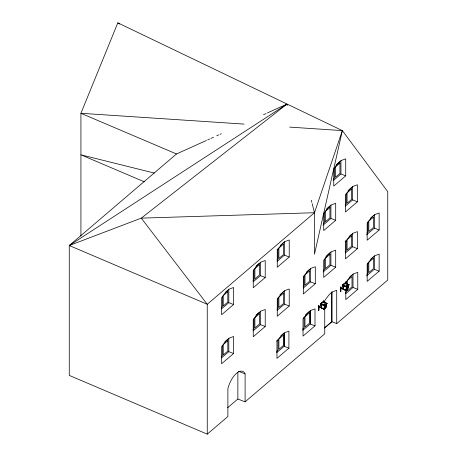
<?xml version="1.0" encoding="UTF-8"?>
<svg xmlns="http://www.w3.org/2000/svg" width="457" height="457" viewBox="0 0 457 457"><rect width="100%" height="100%" fill="white"/><g stroke="black" fill="none" stroke-linecap="round" stroke-linejoin="round"><path stroke-width="0.69" d="M318.58 310.452L318.643 306.95L318.98 306.664L318.917 310.166L318.58 310.452L318.455 305.996L318.929 305.762L318.66 306.807L318.929 305.762M318.455 310.406L318.792 310.114L318.792 305.704M321.328 307.578L318.792 306.59L318.455 306.876L324.259 308.812L323.847 308.835M324.053 308.458L324.053 308.983L323.51 308.635M340.528 291.755L340.591 288.253L340.928 287.967L340.859 291.469L340.528 291.755L340.396 287.293L340.871 287.059L340.602 288.11L340.871 287.059M340.396 291.703L340.733 291.417L340.733 287.007M343.276 288.733L340.733 287.744L340.396 288.03L345.789 290.132M346 289.755L346 290.286L343.704 289.355L342.687 285.379L343.441 288.436M322.928 301.791L320.231 303.974L324.573 305.664L327.098 303.511L323.579 301.534L320.488 303.916L321.551 308.212L324.27 309.275L324.573 305.51L320.357 303.865M324.424 308.955L325.715 307.847L326.664 303.922L325.715 307.847L324.424 308.955L324.636 305.573M344.875 283.094L342.173 285.271L346.515 286.967L349.039 284.808L345.521 282.832L342.43 285.214L343.493 289.515L346.217 290.578L346.52 286.813L342.299 285.162M324.207 308.921L323.487 308.652M346.075 289.949C346.063 290.115 344.875 290.361 345.886 289.875M323.693 300.992L323.882 300.98M323.962 308.995L323.493 308.698L324.259 308.812M80.923 236.12L80.923 113.29L117.82 22.85L342.362 130.599L314.473 254.252L314.473 212.722L312.188 203.731M325.561 307.561L326.327 304.379M326.852 303.562L325.79 307.978L324.27 309.275M347.474 288.875L348.24 285.699L347.966 286.95M347.663 289.15C351.29 274.303 345.401 299.941 346.577 286.87M348.8 284.865L347.737 289.281L346.217 290.578M206.358 140.488L176.488 153.975L69.258 245.529L69.258 375.403L207.25 434.15L207.25 304.282L314.473 212.722L342.362 130.599L289.647 127.109M323.745 308.972L323.482 308.669L324.247 308.869M345.686 290.275L346.029 289.927M345.8 282.552L349.765 277.239A22.107 10.111 -68.7 0 1 353.809 273.789L357.768 272.332L357.768 289.344L345.8 299.564L345.8 289.641M323.453 300.974L323.962 301.129L323.562 300.974M323.299 301.917L323.705 302.306L324.122 302.048M345.246 283.22L345.646 283.608L346.063 283.351M320.883 304.236L324.327 305.579L324.013 308.932L318.455 306.727L318.792 306.441L321.334 307.435M321.808 307.995L320.745 304.076L321.5 307.133M342.824 285.534L346.269 286.882L345.96 290.235L345.623 289.864M335.895 165.131L339.962 161.652M333.484 178.938L334.49 178.076L334.49 167.725M333.136 180.664L340.939 173.997L340.939 160.527M345.721 175.859L333.753 186.085L333.753 169.073L337.712 163.76A22.107 10.111 -68.7 0 1 341.756 160.304L345.721 158.847L345.721 175.859L340.939 173.997M225.278 292.486L227.82 290.315M255.897 266.34L259.462 263.301M280.415 245.403L283.471 242.798M276.988 249.728L277.999 248.865L277.999 259.216L276.988 260.079M326.372 209.152L329.937 206.113M348.085 190.615L351.644 187.576M221.342 307.601L222.348 306.738L222.348 296.387M252.978 280.581L253.989 279.718L253.989 269.367M221.514 308.875L228.803 302.654L228.803 289.19M253.155 281.86L260.439 275.64L260.439 262.169M277.165 261.358L284.448 255.137L284.448 241.667M323.453 223.399L324.464 222.536L324.464 212.185M345.166 204.856L346.178 203.999L346.178 193.642M323.11 225.118L330.914 218.452L330.914 204.987M345.338 206.136L352.627 199.915L352.627 186.45M233.578 304.522L221.611 314.742L221.611 297.73L225.569 292.423A22.107 10.111 -68.7 0 1 229.614 288.967L233.578 287.51L233.578 304.522L228.803 302.654M265.22 277.508L253.247 287.727L253.247 270.715L257.211 265.403A22.107 10.111 -68.7 0 1 261.255 261.947L265.22 260.496L265.22 277.508L260.439 275.64M289.23 257.005L277.262 267.225L277.262 250.213L281.221 244.901A22.107 10.111 -68.7 0 1 285.265 241.445L289.23 239.994L289.23 257.005L284.448 255.137M335.695 220.32L323.722 230.539L323.722 213.528L327.686 208.221A22.107 10.111 -68.7 0 1 331.731 204.765L335.695 203.308L335.695 220.32L330.914 218.452M357.403 201.783L345.435 212.002L345.435 194.99L349.399 189.678A22.107 10.111 -68.7 0 1 353.444 186.228L357.403 184.771L357.403 201.783L352.627 199.915M224.77 341.922L227.82 339.317M255.897 315.341L259.462 312.302M279.907 294.839L283.471 291.8M306.498 272.138L309.555 269.527M325.864 256.446L329.937 252.967M349.611 236.166L351.644 234.43M370.324 218.4L373.38 215.795M345.166 241.359L346.178 240.502L346.178 250.853L345.166 251.71M221.342 356.603L222.348 355.74L222.348 345.389M252.978 329.583L253.989 328.726L253.989 318.369M276.988 309.081L277.999 308.224L277.999 297.867M303.071 286.813L304.082 285.951L304.082 275.6M323.453 270.253L324.464 269.39L324.464 259.039M366.897 233.076L367.908 232.213L367.908 221.862M221.514 357.877L228.803 351.656L228.803 338.191M253.155 330.862L260.439 324.641L260.439 311.177M277.165 310.36L284.448 304.139L284.448 290.675M303.248 288.093L310.532 281.872L310.532 268.402M366.554 234.801L374.357 228.134L374.357 214.664M323.11 271.972L330.914 265.311L330.914 251.841M345.338 252.989L352.627 246.769L352.627 233.304M233.578 353.524L221.611 363.743L221.611 346.732L225.569 341.425A22.107 10.111 -68.7 0 1 229.614 337.969L233.578 336.512L233.578 353.524L228.803 351.656M265.22 326.509L253.247 336.729L253.247 319.717L257.211 314.405A22.107 10.111 -68.7 0 1 261.255 310.954L265.22 309.498L265.22 326.509L260.439 324.641M289.23 306.007L277.262 316.227L277.262 299.215L281.221 293.902A22.107 10.111 -68.7 0 1 285.265 290.452L289.23 288.995L289.23 306.007L284.448 304.139M315.307 283.734L303.339 293.954L303.339 276.942L307.304 271.635A22.107 10.111 -68.7 0 1 311.348 268.179L315.307 266.722L315.307 283.734L310.532 281.872M335.695 267.174L323.722 277.393L323.722 260.381L327.686 255.075A22.107 10.111 -68.7 0 1 331.731 251.618L335.695 250.162L335.695 267.174L330.914 265.311M357.403 248.637L345.435 258.856L345.435 241.844L349.399 236.537A22.107 10.111 -68.7 0 1 353.444 233.081L357.403 231.625L357.403 248.637L352.627 246.769M379.139 229.997L367.165 240.222L367.165 223.21L371.13 217.898A22.107 10.111 -68.7 0 1 375.174 214.442L379.139 212.985L379.139 229.997L374.357 228.134M280.929 335.849L283.471 333.679M305.482 314.884L309.555 311.406M349.468 277.308L352.01 275.137M370.833 259.102L373.38 256.931M276.485 341.042L277.999 339.745L277.999 350.102L276.485 351.393M303.071 318.34L304.082 317.478L304.082 327.829L302.568 329.12M345.532 282.066L346.543 281.209L346.543 283.277M321.214 303.682L322.613 302.483M342.687 285.379L344.555 283.786M324.573 305.664L323.996 301.694M346.515 286.967L345.943 282.997M326.447 303.162L324.401 304.91L320.883 303.539L320.231 303.974M324.447 305.619L326.972 303.459M346.389 286.916L348.919 284.762M323.642 308.938L323.847 308.995M345.589 290.241L346.143 290.001M345.532 292.417L346.543 291.56L346.543 290.178M366.897 274.217L367.908 273.355L367.908 263.004M276.645 352.684L284.448 346.018L284.448 333.262M302.723 330.411L310.532 323.75L310.532 310.28M345.703 293.697L352.993 287.476L352.993 274.011M366.554 275.937L374.357 269.27L374.357 255.806M288.921 348.148L276.953 358.368L276.953 341.356L280.912 336.044A22.107 10.111 -68.7 0 1 284.957 332.593L288.921 331.136L288.921 348.148L284.14 346.28L284.14 332.816M314.999 325.875L303.031 336.095L303.031 319.083L306.995 313.776A22.107 10.111 -68.7 0 1 311.04 310.32L314.999 308.863L314.999 325.875L310.223 324.013L310.223 310.543M379.139 271.138L367.165 281.358L367.165 264.346L371.13 259.039A22.107 10.111 -68.7 0 1 375.174 255.583L379.139 254.126L379.139 271.138L374.357 269.27M227.643 407.73L237.863 399.001L237.863 372.426M324.499 327.903L331.782 321.682L331.782 291.943M324.647 327.96L331.936 321.739L331.936 292M207.25 434.15L227.889 416.527L227.889 388.547A17.052 7.798 -68.7 0 1 236.498 373.323A17.052 7.798 -68.7 0 1 245.101 373.855L245.101 401.829L237.863 399.001M245.101 401.829L324.744 333.821L324.744 308.332M331.936 321.739L336.712 323.602L387.742 280.032L387.742 191.689L342.362 130.599M342.173 285.271L345.275 283.043L345.698 283.209M320.883 303.539L323.333 301.74L323.75 301.906M69.258 245.529L141.27 218.138L207.25 304.282L69.258 245.529L286.876 104.139L287.23 105.527M207.655 139.905L209.603 139.025M210.9 138.437L213.499 137.266M216.744 135.798L218.692 134.918M219.994 134.335L221.291 133.747M263.5 114.696L266.1 113.519M267.396 112.936L286.876 104.139L141.27 218.138L314.473 212.722M345.441 282.249L345.835 282.489L345.703 282.215M346 290.286L345.423 289.984L346.2 290.115M343.27 288.881L340.733 287.893L340.396 288.178L345.903 290.298M323.505 308.806L323.842 308.772L323.539 308.783M345.481 290.081L345.789 290.292M244.055 124.093L80.923 113.29L176.488 153.975M154.329 173.066L80.923 154.82L144.412 181.846M345.423 289.967L345.766 290.292L345.521 289.898M346.629 283.78L348.388 284.465L346.343 286.213L342.824 284.842M346.509 283.82L349.039 284.808M352.993 287.476L357.768 289.344M324.561 302.517L327.098 303.511M238.52 371.284L245.101 373.855M345.481 289.915L345.789 290.069L345.412 290.115M117.82 22.85L119.637 23.987M311.314 200.275L311.84 202.348M347.434 283.894L347.434 280.444L352.01 276.536L352.01 286.887L347.434 290.795L347.434 288.727M336.712 323.602L336.712 290.326L332.753 291.783A22.107 10.111 -68.7 0 0 328.703 295.239L324.744 300.546L324.744 302.671M339.962 163.052L335.381 166.965L335.381 177.316L339.962 173.403L339.962 163.052M227.82 291.715L223.239 295.622L223.239 305.973L227.82 302.066L227.82 291.715M259.462 264.694L254.88 268.607L254.88 278.959L259.462 275.051L259.462 264.694M283.471 244.192L278.89 248.105L278.89 258.456L283.471 254.549L283.471 244.192M329.937 207.512L325.355 211.42L325.355 221.771L329.937 217.863L329.937 207.512M351.644 188.975L347.069 192.883L347.069 203.234L351.644 199.326L351.644 188.975M227.82 340.716L223.239 344.624L223.239 354.975L227.82 351.067L227.82 340.716M259.462 313.702L254.88 317.609L254.88 327.96L259.462 324.053L259.462 313.702M283.471 293.2L278.89 297.107L278.89 307.458L283.471 303.551L283.471 293.2M309.555 270.927L304.973 274.84L304.973 285.191L309.555 281.278L309.555 270.927M373.38 217.189L368.799 221.102L368.799 231.453L373.38 227.54L373.38 217.189M329.937 254.366L325.355 258.274L325.355 268.63L329.937 264.717L329.937 254.366M351.644 235.829L347.069 239.736L347.069 250.088L351.644 246.18L351.644 235.829M283.471 335.078L278.89 338.985L278.89 349.337L283.471 345.429L283.471 335.078M309.555 312.805L304.973 316.718L304.973 327.069L309.555 323.156L309.555 312.805M373.38 258.331L368.799 262.238L368.799 272.589L373.38 268.682L373.38 258.331M318.757 309.583L318.598 309.915L318.757 309.583M340.699 290.88L340.545 291.218L340.699 290.88M345.789 290.069L345.429 289.961L345.789 290.069"/></g></svg>
